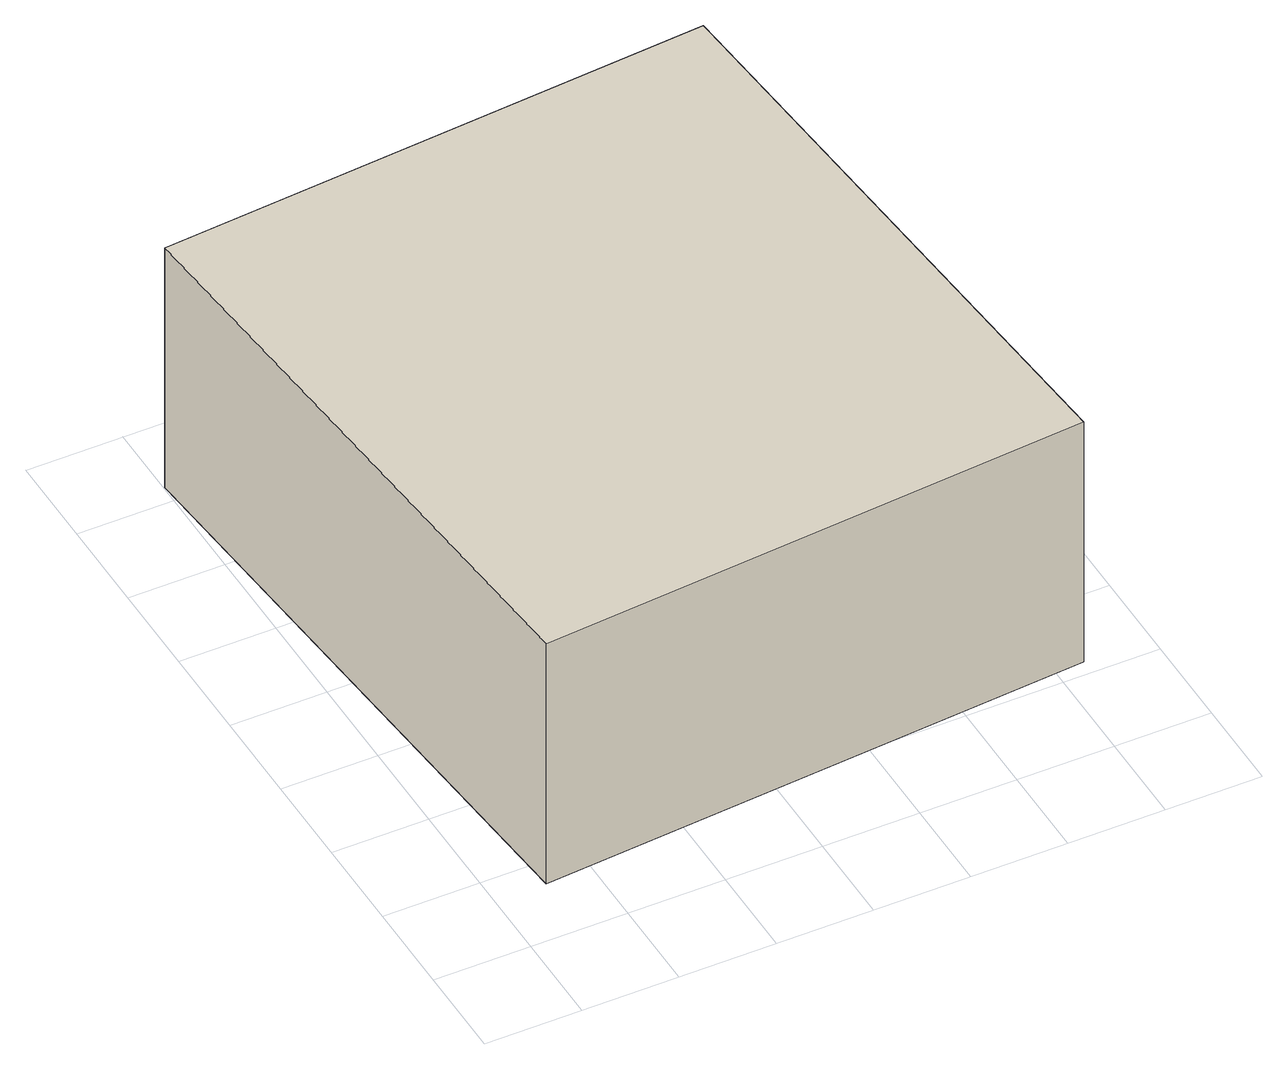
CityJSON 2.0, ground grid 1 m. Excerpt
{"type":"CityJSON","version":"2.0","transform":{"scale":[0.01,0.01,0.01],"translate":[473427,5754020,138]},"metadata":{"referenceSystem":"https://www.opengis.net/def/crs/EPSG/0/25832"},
"CityObjects":{
"building1":{"type":"Building","attributes":{"Gemeindeschluessel":"05711000","BezugspunktDach":"2000","function":"31001_2523","measuredHeight":2.89},"address":[{"country":"Germany"}],"geometry":[{"type":"Solid","lod":"1","boundaries":[[[[0,1,2,3]],[[4,5,6,7]],[[4,7,3,2]],[[5,4,2,1]],[[6,5,1,0]],[[7,6,0,3]]]]}]}
},
"vertices":[
[579,766,290],[1,720,290],[53,71,290],[630,117,290],[53,71,1],[1,720,1],[579,766,1],[630,117,1]
]}
